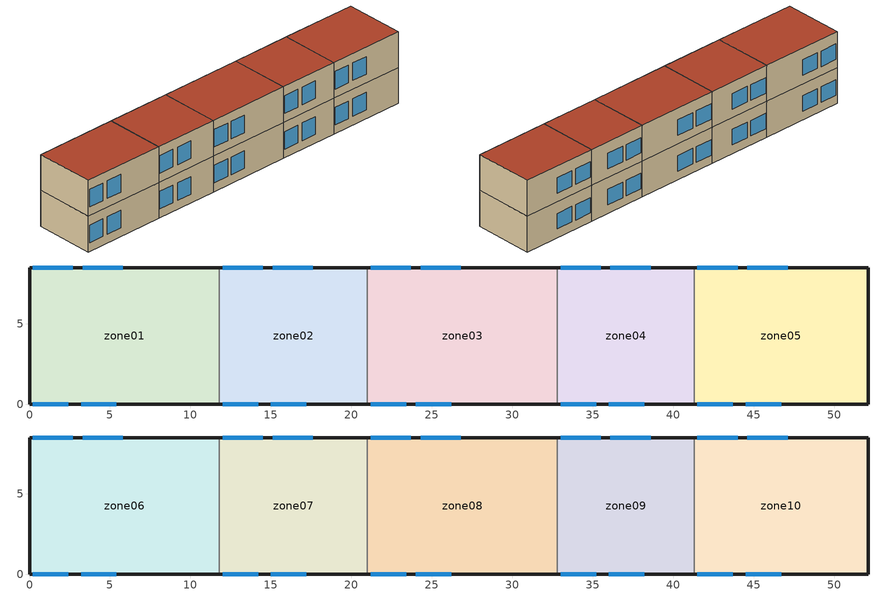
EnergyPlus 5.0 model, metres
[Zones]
zone01
 floor ground (GROUND_FLOOR): 11.8,8.5 11.8,0 0,0 0,8.5 z0
 wall outside (EXT_WALL): 11.8,8.5 0,8.5 0,0 11.8,0 z0:5.1
 wall to zone02 (ADJ_WALL): 11.8,0 11.8,8.5 z0:5.1
 window (EXT_WINDOW1): 0.2,0 2.4,0 / 3.2,0 5.4,0 z1.25:3.75; 2.7,8.5 0.2,8.5 / 5.8,8.5 3.3,8.5 z1.25:3.45
 ceiling to zone06 (ADJ_CEILING): 0,8.5 0,0 11.8,0 11.8,8.5 z5.1
zone02
 floor ground (GROUND_FLOOR): 21,8.5 21,0 11.8,0 11.8,8.5 z0
 wall outside (EXT_WALL): 21,8.5 11.8,8.5 / 11.8,0 21,0 z0:5.1
 wall to zone03 (ADJ_WALL): 21,0 21,8.5 z0:5.1
 wall to zone01 (ADJ_WALL): 11.8,8.5 11.8,0 z0:5.1
 window (EXT_WINDOW1): 12,0 14.2,0 / 15,0 17.2,0 z1.25:3.75; 14.5,8.5 12,8.5 / 17.6,8.5 15.1,8.5 z1.25:3.45
 ceiling to zone07 (ADJ_CEILING): 11.8,8.5 11.8,0 21,0 21,8.5 z5.1
zone03
 floor ground (GROUND_FLOOR): 32.8,8.5 32.8,0 21,0 21,8.5 z0
 wall outside (EXT_WALL): 32.8,8.5 21,8.5 / 21,0 32.8,0 z0:5.1
 wall to zone04 (ADJ_WALL): 32.8,0 32.8,8.5 z0:5.1
 wall to zone02 (ADJ_WALL): 21,8.5 21,0 z0:5.1
 window (EXT_WINDOW1): 21.2,0 23.4,0 / 24,0 26.2,0 z1.25:3.75; 23.7,8.5 21.2,8.5 / 26.8,8.5 24.3,8.5 z1.25:3.45
 ceiling to zone08 (ADJ_CEILING): 21,8.5 21,0 32.8,0 32.8,8.5 z5.1
zone04
 floor ground (GROUND_FLOOR): 41.3,8.5 41.3,0 32.8,0 32.8,8.5 z0
 wall outside (EXT_WALL): 41.3,8.5 32.8,8.5 / 32.8,0 41.3,0 z0:5.1
 wall to zone05 (ADJ_WALL): 41.3,0 41.3,8.5 z0:5.1
 wall to zone03 (ADJ_WALL): 32.8,8.5 32.8,0 z0:5.1
 window (EXT_WINDOW1): 33,0 35.2,0 / 36,0 38.2,0 z1.25:3.75; 35.5,8.5 33,8.5 / 38.6,8.5 36.1,8.5 z1.25:3.45
 ceiling to zone09 (ADJ_CEILING): 32.8,8.5 32.8,0 41.3,0 41.3,8.5 z5.1
zone05
 floor ground (GROUND_FLOOR): 52.1,8.5 52.1,0 41.3,0 41.3,8.5 z0
 wall outside (EXT_WALL): 41.3,0 52.1,0 52.1,8.5 41.3,8.5 z0:5.1
 wall to zone04 (ADJ_WALL): 41.3,8.5 41.3,0 z0:5.1
 window (EXT_WINDOW1): 41.5,0 43.7,0 / 44.5,0 46.7,0 z1.25:3.75; 44,8.5 41.5,8.5 / 47.1,8.5 44.6,8.5 z1.25:3.45
 ceiling to zone10 (ADJ_CEILING): 41.3,8.5 41.3,0 52.1,0 52.1,8.5 z5.1
zone06
 floor to zone01 (ADJ_CEILING): 11.8,8.5 11.8,0 0,0 0,8.5 z5.1
 wall outside (EXT_WALL): 11.8,8.5 0,8.5 0,0 11.8,0 z5.1:10.2
 wall to zone07 (ADJ_WALL): 11.8,0 11.8,8.5 z5.1:10.2
 window (EXT_WINDOW1): 0.2,0 2.4,0 / 3.2,0 5.4,0 z6.35:8.85; 2.7,8.5 0.2,8.5 / 5.8,8.5 3.3,8.5 z6.35:8.55
 roof outside (EXT_ROOF): 0,8.5 0,0 11.8,0 11.8,8.5 z10.2
zone07
 floor to zone02 (ADJ_CEILING): 21,8.5 21,0 11.8,0 11.8,8.5 z5.1
 wall outside (EXT_WALL): 21,8.5 11.8,8.5 / 11.8,0 21,0 z5.1:10.2
 wall to zone08 (ADJ_WALL): 21,0 21,8.5 z5.1:10.2
 wall to zone06 (ADJ_WALL): 11.8,8.5 11.8,0 z5.1:10.2
 window (EXT_WINDOW1): 12,0 14.2,0 / 15,0 17.2,0 z6.35:8.85; 14.5,8.5 12,8.5 / 17.6,8.5 15.1,8.5 z6.35:8.55
 roof outside (EXT_ROOF): 11.8,8.5 11.8,0 21,0 21,8.5 z10.2
zone08
 floor to zone03 (ADJ_CEILING): 32.8,8.5 32.8,0 21,0 21,8.5 z5.1
 wall outside (EXT_WALL): 32.8,8.5 21,8.5 / 21,0 32.8,0 z5.1:10.2
 wall to zone09 (ADJ_WALL): 32.8,0 32.8,8.5 z5.1:10.2
 wall to zone07 (ADJ_WALL): 21,8.5 21,0 z5.1:10.2
 window (EXT_WINDOW1): 21.2,0 23.4,0 / 24,0 26.2,0 z6.35:8.85; 23.7,8.5 21.2,8.5 / 26.8,8.5 24.3,8.5 z6.35:8.55
 roof outside (EXT_ROOF): 21,8.5 21,0 32.8,0 32.8,8.5 z10.2
zone09
 floor to zone04 (ADJ_CEILING): 41.3,8.5 41.3,0 32.8,0 32.8,8.5 z5.1
 wall outside (EXT_WALL): 41.3,8.5 32.8,8.5 / 32.8,0 41.3,0 z5.1:10.2
 wall to zone10 (ADJ_WALL): 41.3,0 41.3,8.5 z5.1:10.2
 wall to zone08 (ADJ_WALL): 32.8,8.5 32.8,0 z5.1:10.2
 window (EXT_WINDOW1): 33,0 35.2,0 / 36,0 38.2,0 z6.35:8.85; 35.5,8.5 33,8.5 / 38.6,8.5 36.1,8.5 z6.35:8.55
 roof outside (EXT_ROOF): 32.8,8.5 32.8,0 41.3,0 41.3,8.5 z10.2
zone10
 floor to zone05 (ADJ_CEILING): 52.1,8.5 52.1,0 41.3,0 41.3,8.5 z5.1
 wall outside (EXT_WALL): 41.3,0 52.1,0 52.1,8.5 41.3,8.5 z5.1:10.2
 wall to zone09 (ADJ_WALL): 41.3,8.5 41.3,0 z5.1:10.2
 window (EXT_WINDOW1): 41.5,0 43.7,0 / 44.5,0 46.7,0 z6.35:8.85; 44,8.5 41.5,8.5 / 47.1,8.5 44.6,8.5 z6.35:8.55
 roof outside (EXT_ROOF): 41.3,8.5 41.3,0 52.1,0 52.1,8.5 z10.2
[Building]
TRNSYS18: North Axis {deg}=0; Terrain=City; Loads Convergence Tolerance Value=0; Temperature Convergence Tolerance Value {deltaC}=0; Solar Distribution=FullInteriorAndExterior; Maximum Number of Warmup Days=0
[Site:Location]
not used: Latitude {deg}=0; Longitude {deg}=0; Time Zone {hr}=0; Elevation {m}=0
[Construction]
GROUND_FLOOR; EXT_WALL; EXT_ROOF; ADJ_WALL; ADJ_CEILING; EXT_WINDOW1: 
[WindowProperty:ShadingControl]
ESHADE=0; ISHADE=INPUT 1*MAX_ISHADE : SHADECNTRL=ISHADE_INTERNAL
[SurfaceProperty:OtherSideCoefficients]
BOUNDARY=IDENTICAL; BOUNDARY=INPUT 1*TBOUNDARY; BOUNDARY=INPUT 1*TBOUNDARY_2; BOUNDARY=INPUT 1*TBOUNDARY_3; BOUNDARY=INPUT 1*TGROUND; BOUNDARY=20; BOUNDARY=15
[Zone] Multiplier=1
zone01; zone02; zone03; zone04; zone05; zone06; zone07; zone08; zone09; zone10
